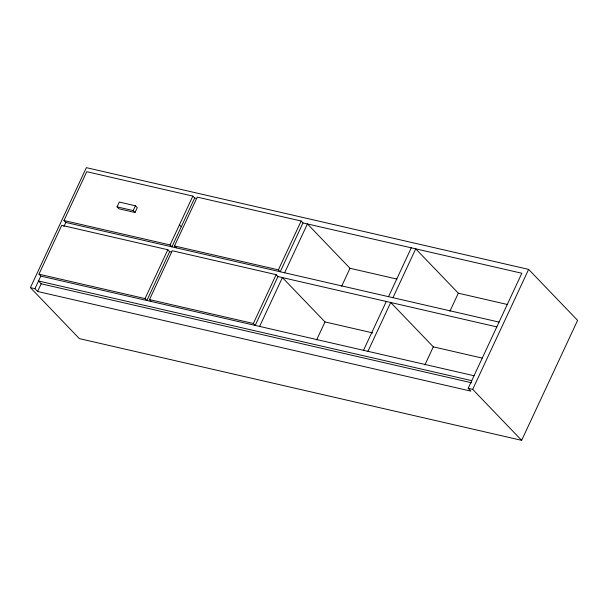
<?xml version="1.0" encoding="UTF-8"?>
<svg xmlns="http://www.w3.org/2000/svg" width="608" height="608" viewBox="0 0 608 608"><rect width="100%" height="100%" fill="white"/><g stroke="black" fill="none" stroke-linecap="round" stroke-linejoin="round"><path stroke-width="0.91" d="M30.4 287.637L86.351 167.656L528.633 269.382L577.6 320.363L521.649 440.344L79.367 338.618L30.4 287.637L34.922 288.678L37.612 291.483L470.858 391.126L468.16 388.322L521.824 273.25L302.989 222.916L301.158 221.008L197.266 197.114L174.488 245.959L176.328 247.866M474.035 375.736L40.789 276.093L38.95 274.178L61.727 225.332L167.831 249.736L169.662 251.651L171.433 252.054M499.046 322.096L65.801 222.444L63.969 220.537L86.746 171.692L192.842 196.095L194.682 198.003L196.452 198.413M34.922 288.678L40.789 276.093M63.939 226.45L65.801 222.444M37.612 291.483L41.192 283.799L38.502 280.995L471.747 380.646M117.048 206.872L119.282 202.069L135.432 205.785L137.264 207.693L135.029 212.496L118.887 208.78L117.048 206.872L133.19 210.581L135.029 212.496M133.19 210.581L135.432 205.785M169.662 251.651L146.885 300.496L145.054 298.581L167.831 249.736M194.682 198.003L171.904 246.848L170.065 244.94L192.842 196.095M151.308 301.515L149.477 299.6L172.254 250.754L276.138 274.649L277.978 276.564L496.812 326.891M277.978 276.564L255.2 325.409L253.361 323.494L276.138 274.649M302.989 222.916L280.212 271.761L278.38 269.853L301.158 221.008M259.624 326.428L282.401 277.582L324.999 321.928L372.81 332.926M284.635 272.779L307.412 223.934L350.018 268.288L396.902 279.072M316.608 339.925L324.999 321.928M341.628 286.284L350.018 268.288M363.508 350.322L386.285 301.477M388.527 296.674L411.304 247.828M367.931 351.333L390.708 302.488L433.314 346.841L482.212 358.089M392.95 297.692L415.728 248.847L458.326 293.2L507.224 304.448M424.924 364.838L433.314 346.841M449.935 311.197L458.326 293.2M521.649 440.344L472.682 389.363L528.633 269.382M63.969 220.537L170.065 244.94M174.488 245.959L278.38 269.853M38.95 274.178L145.054 298.581M149.477 299.6L253.361 323.494M41.192 283.799L471.664 382.812M468.16 388.322L472.682 389.363M179.413 224.892L181.252 226.799"/></g></svg>
